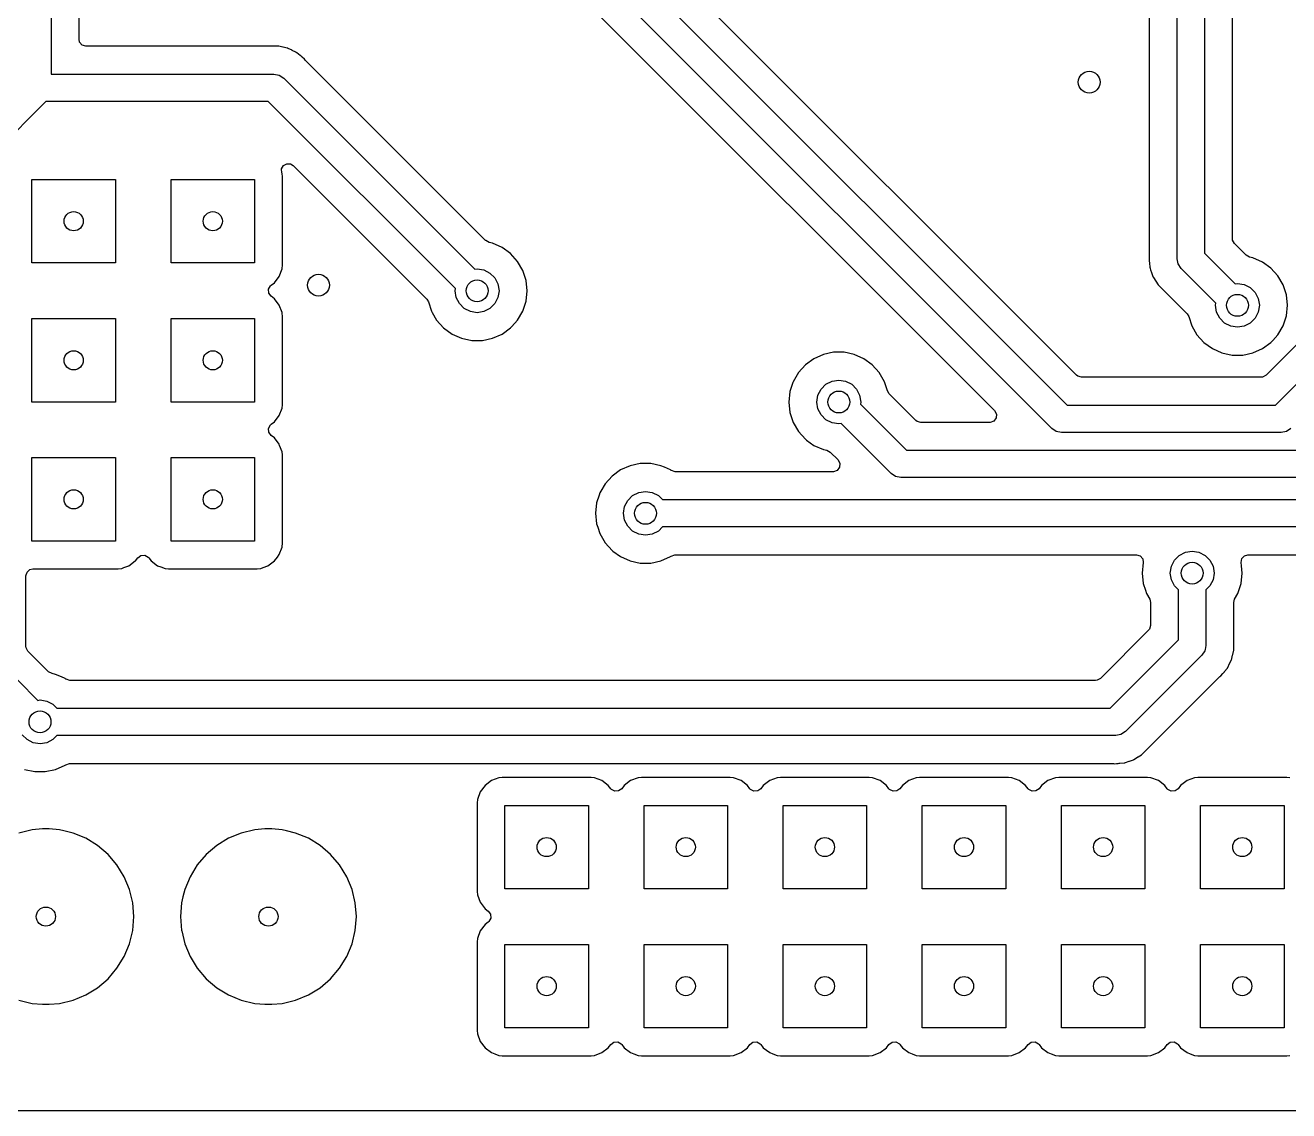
# Model space of a CAD drawing. Extents: x 6.2 to 8.58, y -5.58 to -4.
# Drawn here: x 7.075 to 7.983, y -5.58 to -4.799 of the extents above; entities that cross this region are included whole.
import ezdxf

# ---------------------------------------------------------------- set-up
doc = ezdxf.new("R2010")
doc.units = 0
doc.header["$MEASUREMENT"] = 0
doc.layers.add('BLACK', color=7, linetype='CONTINUOUS')

msp = doc.modelspace()

# ---------------------------------------------------------------- linework, layer by layer
at = {"layer": 'BLACK', "linetype": 'CONTINUOUS'}
for p, q in [((7.90319, -4.96697), (7.90319, -4.5271)), ((7.92287, -4.52303), (7.92287, -4.9629)), ((7.88317, -4.53745), (7.88317, -4.96444)), ((7.2935, -4.54158), (7.82408, -5.07216)), ((7.81304, -5.08896), (7.27958, -4.5555)), ((7.27185, -4.57608), (7.77198, -5.07621)), ((7.94289, -4.95255), (7.94289, -4.61456)), ((7.83092, -5.05068), (7.49542, -4.71519)), ((7.09384, -4.744), (7.09384, -4.83416)), ((7.11386, -4.80918), (7.11386, -4.74654)), ((7.11431, -4.81124), (7.11386, -4.80918)), ((7.11614, -4.81335), (7.11431, -4.81124)), ((7.11882, -4.81414), (7.11614, -4.81335)), ((7.25353, -4.81414), (7.11882, -4.81414)), ((7.2536, -4.81414), (7.25353, -4.81414)), ((7.25662, -4.81405), (7.2536, -4.81414)), ((7.25691, -4.81407), (7.25662, -4.81405)), ((7.2572, -4.8141), (7.25691, -4.81407)), ((7.25691, -4.81407), (7.25691, -4.81407)), ((7.25749, -4.81414), (7.2572, -4.8141)), ((7.2572, -4.8141), (7.2572, -4.8141)), ((7.26043, -4.81483), (7.25749, -4.81414)), ((7.2605, -4.81485), (7.26043, -4.81483)), ((7.26346, -4.81546), (7.2605, -4.81485)), ((7.26373, -4.81555), (7.26346, -4.81546)), ((7.26401, -4.81565), (7.26373, -4.81555)), ((7.26373, -4.81555), (7.26373, -4.81555)), ((7.26428, -4.81575), (7.26401, -4.81565)), ((7.26401, -4.81565), (7.26401, -4.81565)), ((7.26698, -4.8171), (7.26428, -4.81575)), ((7.26428, -4.81575), (7.26428, -4.81575)), ((7.26428, -4.81575), (7.26428, -4.81575)), ((7.26705, -4.81713), (7.26698, -4.8171)), ((7.26978, -4.81841), (7.26705, -4.81713)), ((7.27003, -4.81856), (7.26978, -4.81841)), ((7.27028, -4.81872), (7.27003, -4.81856)), ((7.27003, -4.81856), (7.27003, -4.81856)), ((7.27052, -4.81888), (7.27028, -4.81872)), ((7.27028, -4.81872), (7.27028, -4.81872)), ((7.27283, -4.82082), (7.27052, -4.81888)), ((7.27289, -4.82087), (7.27283, -4.82082)), ((7.27351, -4.82136), (7.27289, -4.82087)), ((7.27389, -4.82165), (7.27351, -4.82136)), ((7.27412, -4.82189), (7.27389, -4.82165)), ((7.27389, -4.82165), (7.27389, -4.82165)), ((7.27428, -4.82203), (7.27412, -4.82189)), ((7.27587, -4.82337), (7.27428, -4.82203)), ((7.27644, -4.82413), (7.27587, -4.82337)), ((7.27587, -4.82337), (7.27587, -4.82337)), ((7.27691, -4.82468), (7.27644, -4.82413)), ((7.40615, -4.95392), (7.27691, -4.82468)), ((7.09384, -4.83416), (7.254, -4.83416)), ((7.254, -4.83416), (7.25777, -4.83491)), ((7.25777, -4.83491), (7.26096, -4.83704)), ((7.26096, -4.83704), (7.39842, -4.9745)), ((7.09008, -4.85384), (7.04696, -4.89696)), ((7.24992, -4.85384), (7.09008, -4.85384)), ((7.3845, -4.98842), (7.24992, -4.85384)), ((7.25938, -4.90242), (7.26072, -4.89997)), ((7.25958, -4.90521), (7.25938, -4.90242)), ((7.26072, -4.89997), (7.26317, -4.89863)), ((7.26317, -4.89863), (7.26596, -4.89883)), ((7.26596, -4.89883), (7.26774, -4.89997)), ((7.26774, -4.89997), (7.36377, -4.99601)), ((7.08, -4.97), (7.08, -4.91)), ((7.08, -4.91), (7.14, -4.91)), ((7.14, -4.91), (7.14, -4.97)), ((7.18, -4.97), (7.18, -4.91)), ((7.18, -4.91), (7.24, -4.91)), ((7.24, -4.91), (7.24, -4.97)), ((7.25976, -4.9057), (7.25958, -4.90521)), ((7.26002, -4.90808), (7.25976, -4.9057)), ((7.25976, -4.9057), (7.25976, -4.9057)), ((7.25976, -4.9057), (7.25976, -4.9057)), ((7.26002, -4.90809), (7.26002, -4.90808)), ((7.26002, -4.97191), (7.26002, -4.90809)), ((7.40617, -4.95394), (7.40615, -4.95392)), ((7.40863, -4.95527), (7.40617, -4.95394)), ((7.41111, -4.9558), (7.40863, -4.95527)), ((7.41798, -4.95885), (7.41111, -4.9558)), ((7.943, -4.9536), (7.94289, -4.95255)), ((7.94434, -4.95606), (7.943, -4.9536)), ((7.95268, -4.9644), (7.94434, -4.95606)), ((7.42407, -4.96327), (7.41798, -4.95885)), ((7.4291, -4.96886), (7.42407, -4.96327)), ((7.88311, -4.96515), (7.88297, -4.9661)), ((7.88297, -4.9661), (7.88297, -4.9661)), ((7.88297, -4.9661), (7.88316, -4.96817)), ((7.88317, -4.96444), (7.88311, -4.96515)), ((7.90393, -4.97074), (7.90319, -4.96697)), ((7.90319, -4.96697), (7.90319, -4.96697)), ((7.92287, -4.9629), (7.94495, -4.98497)), ((7.9527, -4.96441), (7.95268, -4.9644)), ((7.95516, -4.96574), (7.9527, -4.96441)), ((7.95764, -4.96627), (7.95516, -4.96574)), ((7.96451, -4.96933), (7.95764, -4.96627)), ((8.05377, -4.96399), (7.96708, -5.05068)), ((7.14, -4.97), (7.08, -4.97)), ((7.24, -4.97), (7.18, -4.97)), ((7.25775, -4.97969), (7.25976, -4.9743)), ((7.25976, -4.9743), (7.25982, -4.97375)), ((7.25982, -4.97375), (7.26002, -4.97192)), ((7.26002, -4.97192), (7.26002, -4.97191)), ((7.39842, -4.9745), (7.4, -4.97425)), ((7.4, -4.97425), (7.40487, -4.97502)), ((7.40487, -4.97502), (7.40926, -4.97726)), ((7.43286, -4.97537), (7.4291, -4.96886)), ((7.4291, -4.96886), (7.4291, -4.96886)), ((7.4291, -4.96886), (7.4291, -4.96886)), ((7.43518, -4.98252), (7.43286, -4.97537)), ((7.88316, -4.96817), (7.88317, -4.96838)), ((7.88317, -4.96838), (7.88317, -4.96871)), ((7.88317, -4.96871), (7.88331, -4.96997)), ((7.88331, -4.96997), (7.88332, -4.97004)), ((7.88332, -4.97004), (7.88358, -4.97305)), ((7.88358, -4.97305), (7.88364, -4.97333)), ((7.88364, -4.97333), (7.88364, -4.97334)), ((7.88364, -4.97334), (7.8837, -4.97363)), ((7.8837, -4.97363), (7.88371, -4.97363)), ((7.88371, -4.97363), (7.88377, -4.97391)), ((7.88377, -4.97391), (7.88415, -4.97494)), ((7.88415, -4.97494), (7.88481, -4.97675)), ((7.88481, -4.97675), (7.88483, -4.97681)), ((7.88483, -4.97681), (7.88578, -4.97968)), ((7.90607, -4.97393), (7.90393, -4.97074)), ((7.93103, -4.99889), (7.90607, -4.97393)), ((7.97059, -4.97375), (7.96451, -4.96933)), ((7.97562, -4.97933), (7.97059, -4.97375)), ((7.97392, -5.07216), (8.0745, -4.97158)), ((7.25199, -4.98603), (7.2543, -4.9843)), ((7.2543, -4.9843), (7.25775, -4.97969)), ((7.25775, -4.97969), (7.25775, -4.97969)), ((7.25775, -4.97969), (7.25775, -4.97969)), ((7.40926, -4.97726), (7.41274, -4.98074)), ((7.41274, -4.98074), (7.41498, -4.98513)), ((7.41498, -4.98513), (7.41575, -4.99)), ((7.43596, -4.99), (7.43518, -4.98252)), ((7.88578, -4.97968), (7.8859, -4.97994)), ((7.8859, -4.97994), (7.8859, -4.97994)), ((7.8859, -4.97994), (7.88603, -4.98021)), ((7.88603, -4.98021), (7.88603, -4.98021)), ((7.88603, -4.98021), (7.88616, -4.98047)), ((7.88616, -4.98047), (7.88782, -4.98299)), ((7.88782, -4.98299), (7.88786, -4.98305)), ((7.88786, -4.98305), (7.88944, -4.98562)), ((7.88944, -4.98562), (7.88944, -4.98562)), ((7.88944, -4.98562), (7.88944, -4.98562)), ((7.88944, -4.98562), (7.88962, -4.98585)), ((7.88962, -4.98585), (7.88962, -4.98585)), ((7.88962, -4.98585), (7.88981, -4.98608)), ((7.94495, -4.98497), (7.94653, -4.98472)), ((7.94653, -4.98472), (7.95139, -4.9855)), ((7.95139, -4.9855), (7.95578, -4.98773)), ((7.97938, -4.98584), (7.97562, -4.97933)), ((7.97562, -4.97933), (7.97562, -4.97933)), ((7.97562, -4.97933), (7.97562, -4.97933)), ((7.98171, -4.99299), (7.97938, -4.98584)), ((7.25012, -4.98895), (7.25146, -4.98649)), ((7.25032, -4.99173), (7.25012, -4.98895)), ((7.25199, -4.99397), (7.25032, -4.99173)), ((7.25146, -4.98649), (7.25199, -4.98603)), ((7.2543, -4.9957), (7.25199, -4.99397)), ((7.38425, -4.99), (7.3845, -4.98842)), ((7.38502, -4.99487), (7.38425, -4.99)), ((7.38726, -4.99926), (7.38502, -4.99487)), ((7.41498, -4.99487), (7.41274, -4.99926)), ((7.41575, -4.99), (7.41498, -4.99487)), ((7.43518, -4.99748), (7.43596, -4.99)), ((7.88981, -4.98608), (7.88981, -4.98608)), ((7.88981, -4.98608), (7.89, -4.9863)), ((7.89, -4.9863), (7.89, -4.9863)), ((7.89, -4.9863), (7.89, -4.9863)), ((7.89, -4.9863), (7.8902, -4.98649)), ((7.8902, -4.98649), (7.89219, -4.98837)), ((7.89219, -4.98837), (7.89225, -4.98842)), ((7.89225, -4.98842), (7.9103, -5.00648)), ((7.95578, -4.98773), (7.95927, -4.99122)), ((7.95927, -4.99122), (7.9615, -4.99561)), ((7.98249, -5.00047), (7.98171, -4.99299)), ((7.25775, -5.00031), (7.2543, -4.9957)), ((7.25976, -5.0057), (7.25775, -5.00031)), ((7.25775, -5.00031), (7.25775, -5.00031)), ((7.36377, -4.99601), (7.36498, -4.99798)), ((7.36498, -4.99798), (7.36714, -5.00463)), ((7.39074, -5.00274), (7.38726, -4.99926)), ((7.39513, -5.00498), (7.39074, -5.00274)), ((7.40926, -5.00274), (7.40487, -5.00498)), ((7.41274, -4.99926), (7.40926, -5.00274)), ((7.43286, -5.00463), (7.43518, -4.99748)), ((7.93078, -5.00047), (7.93103, -4.99889)), ((7.93155, -5.00534), (7.93078, -5.00047)), ((7.9615, -4.99561), (7.96228, -5.00047)), ((7.96228, -5.00047), (7.9615, -5.00534)), ((7.98171, -5.00795), (7.98249, -5.00047)), ((7.08, -5.07), (7.08, -5.01)), ((7.08, -5.01), (7.14, -5.01)), ((7.14, -5.01), (7.14, -5.07)), ((7.18, -5.07), (7.18, -5.01)), ((7.18, -5.01), (7.24, -5.01)), ((7.24, -5.01), (7.24, -5.07)), ((7.25985, -5.00648), (7.25976, -5.0057)), ((7.25976, -5.0057), (7.25976, -5.0057)), ((7.26002, -5.00809), (7.25985, -5.00648)), ((7.26002, -5.07191), (7.26002, -5.00809)), ((7.36714, -5.00463), (7.36776, -5.0057)), ((7.36776, -5.0057), (7.3709, -5.01114)), ((7.3709, -5.01114), (7.3709, -5.01114)), ((7.3709, -5.01114), (7.37593, -5.01673)), ((7.4, -5.00575), (7.39513, -5.00498)), ((7.40487, -5.00498), (7.4, -5.00575)), ((7.42499, -5.0157), (7.4291, -5.01114)), ((7.4291, -5.01114), (7.43286, -5.00463)), ((7.4291, -5.01114), (7.4291, -5.01114)), ((7.4291, -5.01114), (7.4291, -5.01114)), ((7.9103, -5.00648), (7.91151, -5.00845)), ((7.91151, -5.00845), (7.91367, -5.0151)), ((7.93379, -5.00973), (7.93155, -5.00534)), ((7.93727, -5.01321), (7.93379, -5.00973)), ((7.95927, -5.00973), (7.95578, -5.01321)), ((7.9615, -5.00534), (7.95927, -5.00973)), ((7.97938, -5.0151), (7.98171, -5.00795)), ((7.37593, -5.01673), (7.37593, -5.01673)), ((7.37593, -5.01673), (7.38202, -5.02115)), ((7.38202, -5.02115), (7.38889, -5.0242)), ((7.41111, -5.0242), (7.41798, -5.02115)), ((7.41798, -5.02115), (7.42407, -5.01673)), ((7.42407, -5.01673), (7.42499, -5.0157)), ((7.91367, -5.0151), (7.91367, -5.0151)), ((7.91367, -5.0151), (7.91743, -5.02161)), ((7.91743, -5.02161), (7.91743, -5.02161)), ((7.91743, -5.02161), (7.92246, -5.0272)), ((7.94166, -5.01545), (7.93727, -5.01321)), ((7.94653, -5.01622), (7.94166, -5.01545)), ((7.95139, -5.01545), (7.94653, -5.01622)), ((7.95578, -5.01321), (7.95139, -5.01545)), ((7.97188, -5.02577), (7.97562, -5.02161)), ((7.97562, -5.02161), (7.97938, -5.0151)), ((7.97562, -5.02161), (7.97562, -5.02161)), ((7.97562, -5.02161), (7.97562, -5.02161)), ((7.38889, -5.0242), (7.39624, -5.02577)), ((7.39624, -5.02577), (7.40376, -5.02577)), ((7.40376, -5.02577), (7.41111, -5.0242)), ((7.92246, -5.0272), (7.92246, -5.0272)), ((7.92246, -5.0272), (7.92855, -5.03162)), ((7.96451, -5.03162), (7.97059, -5.0272)), ((7.97059, -5.0272), (7.97188, -5.02577)), ((7.64202, -5.03885), (7.63593, -5.04327)), ((7.64889, -5.0358), (7.64202, -5.03885)), ((7.65624, -5.03423), (7.64889, -5.0358)), ((7.66376, -5.03423), (7.65624, -5.03423)), ((7.67111, -5.0358), (7.66376, -5.03423)), ((7.67798, -5.03885), (7.67111, -5.0358)), ((7.68407, -5.04327), (7.67798, -5.03885)), ((7.92855, -5.03162), (7.93541, -5.03468)), ((7.93541, -5.03468), (7.94277, -5.03624)), ((7.94277, -5.03624), (7.95029, -5.03624)), ((7.95029, -5.03624), (7.95764, -5.03468)), ((7.95764, -5.03468), (7.96451, -5.03162)), ((7.6309, -5.04886), (7.62714, -5.05537)), ((7.63593, -5.04327), (7.6309, -5.04886)), ((7.6309, -5.04886), (7.6309, -5.04886)), ((7.6891, -5.04886), (7.68407, -5.04327)), ((7.69286, -5.05537), (7.6891, -5.04886)), ((7.6891, -5.04886), (7.6891, -5.04886)), ((7.6891, -5.04886), (7.6891, -5.04886)), ((7.62698, -5.05587), (7.62482, -5.06252)), ((7.62714, -5.05537), (7.62698, -5.05587)), ((7.62714, -5.05537), (7.62714, -5.05537)), ((7.64726, -5.06074), (7.65074, -5.05726)), ((7.65074, -5.05726), (7.65513, -5.05502)), ((7.65513, -5.05502), (7.66, -5.05425)), ((7.66, -5.05425), (7.66487, -5.05502)), ((7.66487, -5.05502), (7.66926, -5.05726)), ((7.66926, -5.05726), (7.67274, -5.06074)), ((7.69502, -5.06202), (7.69286, -5.05537)), ((7.69286, -5.05537), (7.69286, -5.05537)), ((7.69286, -5.05537), (7.69286, -5.05537)), ((7.83174, -5.05135), (7.83092, -5.05068)), ((7.83442, -5.05214), (7.83174, -5.05135)), ((7.96358, -5.05214), (7.83442, -5.05214)), ((7.96463, -5.05202), (7.96358, -5.05214)), ((7.96708, -5.05068), (7.96463, -5.05202)), ((7.62482, -5.06252), (7.62404, -5.07)), ((7.64425, -5.07), (7.64502, -5.06513)), ((7.64502, -5.06513), (7.64726, -5.06074)), ((7.67274, -5.06074), (7.67498, -5.06513)), ((7.67498, -5.06513), (7.67575, -5.07)), ((7.69623, -5.06399), (7.69502, -5.06202)), ((7.71546, -5.08322), (7.69623, -5.06399)), ((7.14, -5.07), (7.08, -5.07)), ((7.24, -5.07), (7.18, -5.07)), ((7.25775, -5.07969), (7.25976, -5.0743)), ((7.25976, -5.0743), (7.26002, -5.07191)), ((7.62404, -5.07), (7.62482, -5.07748)), ((7.64502, -5.07487), (7.64425, -5.07)), ((7.64726, -5.07926), (7.64502, -5.07487)), ((7.67575, -5.07), (7.6755, -5.07158)), ((7.6755, -5.07158), (7.70862, -5.1047)), ((7.77198, -5.07621), (7.77332, -5.07866)), ((7.82408, -5.07216), (7.97392, -5.07216)), ((7.25199, -5.08603), (7.2543, -5.0843)), ((7.2543, -5.0843), (7.25775, -5.07969)), ((7.25775, -5.07969), (7.25775, -5.07969)), ((7.25775, -5.07969), (7.25775, -5.07969)), ((7.62482, -5.07748), (7.626, -5.08112)), ((7.626, -5.08112), (7.62714, -5.08463)), ((7.62714, -5.08463), (7.62717, -5.08468)), ((7.62717, -5.08468), (7.6309, -5.09114)), ((7.65074, -5.08274), (7.64726, -5.07926)), ((7.65513, -5.08498), (7.65074, -5.08274)), ((7.66, -5.08575), (7.65513, -5.08498)), ((7.66158, -5.0855), (7.66, -5.08575)), ((7.69758, -5.1215), (7.66158, -5.0855)), ((7.71628, -5.08389), (7.71546, -5.08322)), ((7.71896, -5.08468), (7.71628, -5.08389)), ((7.76847, -5.08468), (7.71896, -5.08468)), ((7.76882, -5.08466), (7.76847, -5.08468)), ((7.77144, -5.08369), (7.76882, -5.08466)), ((7.77312, -5.08145), (7.77144, -5.08369)), ((7.77332, -5.07866), (7.77312, -5.08145)), ((7.25012, -5.08895), (7.25146, -5.08649)), ((7.25032, -5.09173), (7.25012, -5.08895)), ((7.25199, -5.09397), (7.25032, -5.09173)), ((7.25146, -5.08649), (7.25199, -5.08603)), ((7.2543, -5.0957), (7.25199, -5.09397)), ((7.6309, -5.09114), (7.6309, -5.09114)), ((7.6309, -5.09114), (7.63593, -5.09673)), ((7.81623, -5.09109), (7.81304, -5.08896)), ((7.82, -5.09184), (7.81623, -5.09109)), ((7.978, -5.09184), (7.82, -5.09184)), ((7.98177, -5.09109), (7.978, -5.09184)), ((7.98496, -5.08896), (7.98177, -5.09109)), ((7.25775, -5.10031), (7.2543, -5.0957)), ((7.25806, -5.10115), (7.25775, -5.10031)), ((7.25775, -5.10031), (7.25775, -5.10031)), ((7.25775, -5.10031), (7.25775, -5.10031)), ((7.25976, -5.1057), (7.25806, -5.10115)), ((7.63593, -5.09673), (7.6368, -5.09735)), ((7.6368, -5.09735), (7.64202, -5.10115)), ((7.64202, -5.10115), (7.64889, -5.1042)), ((7.08, -5.17), (7.08, -5.11)), ((7.08, -5.11), (7.14, -5.11)), ((7.14, -5.11), (7.14, -5.17)), ((7.18, -5.17), (7.18, -5.11)), ((7.18, -5.11), (7.24, -5.11)), ((7.24, -5.11), (7.24, -5.17)), ((7.26002, -5.10808), (7.25976, -5.1057)), ((7.25976, -5.1057), (7.25976, -5.1057)), ((7.26002, -5.10809), (7.26002, -5.10808)), ((7.26002, -5.17191), (7.26002, -5.10809)), ((7.64889, -5.1042), (7.65137, -5.10473)), ((7.65137, -5.10473), (7.65383, -5.10606)), ((7.65383, -5.10606), (7.65385, -5.10608)), ((7.65385, -5.10608), (7.65944, -5.11167)), ((7.65944, -5.11167), (7.66078, -5.11412)), ((7.70862, -5.1047), (8.00038, -5.1047)), ((7.50304, -5.11885), (7.49696, -5.12327)), ((7.50991, -5.1158), (7.50304, -5.11885)), ((7.51727, -5.11423), (7.50991, -5.1158)), ((7.52478, -5.11423), (7.51727, -5.11423)), ((7.53214, -5.1158), (7.52478, -5.11423)), ((7.53464, -5.11691), (7.53214, -5.1158)), ((7.53901, -5.11885), (7.53464, -5.11691)), ((7.53947, -5.11919), (7.53901, -5.11885)), ((7.5397, -5.11935), (7.53947, -5.11919)), ((7.54239, -5.12014), (7.5397, -5.11935)), ((7.65593, -5.12014), (7.54239, -5.12014)), ((7.65628, -5.12013), (7.65593, -5.12014)), ((7.6589, -5.11915), (7.65628, -5.12013)), ((7.66058, -5.11691), (7.6589, -5.11915)), ((7.66078, -5.11412), (7.66058, -5.11691)), ((7.70077, -5.12363), (7.69758, -5.1215)), ((7.69758, -5.1215), (7.69758, -5.1215)), ((7.49193, -5.12886), (7.48893, -5.13405)), ((7.49696, -5.12327), (7.49193, -5.12886)), ((7.49193, -5.12886), (7.49193, -5.12886)), ((7.70454, -5.12438), (7.70077, -5.12363)), ((8.00446, -5.12438), (7.70454, -5.12438)), ((7.48763, -5.13703), (7.48585, -5.14252)), ((7.48817, -5.13537), (7.48763, -5.13703)), ((7.48893, -5.13405), (7.48817, -5.13537)), ((7.50828, -5.14074), (7.51177, -5.13726)), ((7.51177, -5.13726), (7.51616, -5.13502)), ((7.51616, -5.13502), (7.52103, -5.13425)), ((7.52103, -5.13425), (7.52589, -5.13502)), ((7.52589, -5.13502), (7.53028, -5.13726)), ((7.53028, -5.13726), (7.53318, -5.14016)), ((7.53318, -5.14016), (8.02292, -5.14016)), ((7.48585, -5.14252), (7.48506, -5.15)), ((7.50528, -5.15), (7.50605, -5.14513)), ((7.50605, -5.14513), (7.50828, -5.14074)), ((7.48506, -5.15), (7.48585, -5.15748)), ((7.48585, -5.15748), (7.48667, -5.16)), ((7.50605, -5.15487), (7.50528, -5.15)), ((7.50828, -5.15926), (7.50605, -5.15487)), ((7.48667, -5.16), (7.48817, -5.16463)), ((7.48817, -5.16463), (7.48817, -5.16463)), ((7.48817, -5.16463), (7.49193, -5.17114)), ((7.51177, -5.16274), (7.50828, -5.15926)), ((7.51616, -5.16498), (7.51177, -5.16274)), ((7.52103, -5.16575), (7.51616, -5.16498)), ((7.52589, -5.16498), (7.52103, -5.16575)), ((7.53028, -5.16274), (7.52589, -5.16498)), ((7.53318, -5.15984), (7.53028, -5.16274)), ((8.027, -5.15984), (7.53318, -5.15984)), ((7.14, -5.17), (7.08, -5.17)), ((7.24, -5.17), (7.18, -5.17)), ((7.25775, -5.17969), (7.25976, -5.1743)), ((7.25976, -5.1743), (7.25984, -5.17358)), ((7.25984, -5.17358), (7.26002, -5.17192)), ((7.26002, -5.17192), (7.26002, -5.17191)), ((7.49193, -5.17114), (7.49193, -5.17114)), ((7.49193, -5.17114), (7.49696, -5.17673)), ((7.14969, -5.18775), (7.1543, -5.1843)), ((7.1543, -5.1843), (7.15437, -5.1842)), ((7.15437, -5.1842), (7.15603, -5.18199)), ((7.15603, -5.18199), (7.15827, -5.18032)), ((7.15827, -5.18032), (7.16105, -5.18012)), ((7.16105, -5.18012), (7.16351, -5.18146)), ((7.16351, -5.18146), (7.16397, -5.18199)), ((7.16397, -5.18199), (7.1657, -5.1843)), ((7.1657, -5.1843), (7.17031, -5.18775)), ((7.24969, -5.18775), (7.2543, -5.1843)), ((7.2543, -5.1843), (7.25643, -5.18146)), ((7.25643, -5.18146), (7.25775, -5.17969)), ((7.25775, -5.17969), (7.25775, -5.17969)), ((7.25775, -5.17969), (7.25775, -5.17969)), ((7.49696, -5.17673), (7.49751, -5.17713)), ((7.49751, -5.17713), (7.50304, -5.18115)), ((7.50304, -5.18115), (7.50991, -5.1842)), ((7.50991, -5.1842), (7.51727, -5.18577)), ((7.52478, -5.18577), (7.53214, -5.1842)), ((7.53214, -5.1842), (7.53901, -5.18115)), ((7.53901, -5.18115), (7.53947, -5.18081)), ((7.53947, -5.18081), (7.5421, -5.17987)), ((7.5421, -5.17987), (7.54239, -5.17986)), ((7.54239, -5.17986), (7.87391, -5.17986)), ((7.87391, -5.17986), (7.87659, -5.18065)), ((7.87659, -5.18065), (7.87842, -5.18276)), ((7.87884, -5.18534), (7.87804, -5.193)), ((7.87842, -5.18276), (7.87884, -5.18534)), ((7.89902, -5.18813), (7.90126, -5.18374)), ((7.90126, -5.18374), (7.90474, -5.18026)), ((7.90474, -5.18026), (7.90913, -5.17802)), ((7.90913, -5.17802), (7.914, -5.17725)), ((7.914, -5.17725), (7.91887, -5.17802)), ((7.91887, -5.17802), (7.92326, -5.18026)), ((7.92326, -5.18026), (7.92674, -5.18374)), ((7.92674, -5.18374), (7.92898, -5.18813)), ((7.94916, -5.18534), (7.94966, -5.18259)), ((7.94941, -5.18775), (7.94916, -5.18534)), ((7.94966, -5.18259), (7.95157, -5.18055)), ((7.95157, -5.18055), (7.95409, -5.17986)), ((7.95409, -5.17986), (8.02446, -5.17986)), ((7.0757, -5.19498), (7.07649, -5.1923)), ((7.07649, -5.1923), (7.0786, -5.19047)), ((7.0786, -5.19047), (7.08066, -5.19002)), ((7.08066, -5.19002), (7.14191, -5.19002)), ((7.14191, -5.19002), (7.14191, -5.19002)), ((7.14191, -5.19002), (7.14192, -5.19002)), ((7.14192, -5.19002), (7.1443, -5.18976)), ((7.14192, -5.19002), (7.14192, -5.19002)), ((7.1443, -5.18976), (7.14451, -5.18968)), ((7.1443, -5.18976), (7.1443, -5.18976)), ((7.1443, -5.18976), (7.1443, -5.18976)), ((7.14451, -5.18968), (7.14612, -5.18908)), ((7.14612, -5.18908), (7.14969, -5.18775)), ((7.17031, -5.18775), (7.17031, -5.18775)), ((7.17031, -5.18775), (7.17031, -5.18775)), ((7.17031, -5.18775), (7.17263, -5.18862)), ((7.17263, -5.18862), (7.1757, -5.18976)), ((7.1757, -5.18976), (7.1757, -5.18976)), ((7.1757, -5.18976), (7.17808, -5.19002)), ((7.17808, -5.19002), (7.17808, -5.19002)), ((7.17808, -5.19002), (7.17809, -5.19002)), ((7.17809, -5.19002), (7.17809, -5.19002)), ((7.17809, -5.19002), (7.24191, -5.19002)), ((7.24191, -5.19002), (7.24191, -5.19002)), ((7.24191, -5.19002), (7.24192, -5.19002)), ((7.24192, -5.19002), (7.2443, -5.18976)), ((7.24192, -5.19002), (7.24192, -5.19002)), ((7.2443, -5.18976), (7.24451, -5.18968)), ((7.2443, -5.18976), (7.2443, -5.18976)), ((7.2443, -5.18976), (7.2443, -5.18976)), ((7.24451, -5.18968), (7.24612, -5.18908)), ((7.24612, -5.18908), (7.24969, -5.18775)), ((7.51727, -5.18577), (7.52478, -5.18577)), ((7.87804, -5.193), (7.87882, -5.20048)), ((7.89825, -5.193), (7.89902, -5.18813)), ((7.89902, -5.19787), (7.89825, -5.193)), ((7.92898, -5.18813), (7.92975, -5.193)), ((7.92975, -5.193), (7.92898, -5.19787)), ((7.94918, -5.20048), (7.94996, -5.193)), ((7.94996, -5.193), (7.94941, -5.18775)), ((7.0757, -5.24558), (7.0757, -5.19498)), ((7.87882, -5.20048), (7.88035, -5.20519)), ((7.90126, -5.20226), (7.89902, -5.19787)), ((7.90416, -5.20515), (7.90126, -5.20226)), ((7.92674, -5.20226), (7.92384, -5.20515)), ((7.92898, -5.19787), (7.92674, -5.20226)), ((7.94686, -5.20763), (7.94918, -5.20048)), ((7.88035, -5.20519), (7.88114, -5.20763)), ((7.88114, -5.20763), (7.88347, -5.21166)), ((7.88347, -5.21166), (7.88414, -5.21414)), ((7.90416, -5.24095), (7.90416, -5.20515)), ((7.92384, -5.20515), (7.92384, -5.24502)), ((7.94386, -5.21414), (7.94453, -5.21166)), ((7.94453, -5.21166), (7.94686, -5.20763)), ((7.88414, -5.21414), (7.88414, -5.2306)), ((7.94386, -5.24455), (7.94386, -5.21414)), ((7.88414, -5.2306), (7.88335, -5.23328)), ((7.88268, -5.23411), (7.84811, -5.26868)), ((7.88335, -5.23328), (7.88268, -5.23411)), ((7.07582, -5.24663), (7.0757, -5.24558)), ((7.07716, -5.24908), (7.07582, -5.24663)), ((7.092, -5.26392), (7.07716, -5.24908)), ((7.85495, -5.29016), (7.90416, -5.24095)), ((7.92309, -5.24879), (7.92096, -5.25198)), ((7.92326, -5.24793), (7.92309, -5.24879)), ((7.92384, -5.24502), (7.92326, -5.24793)), ((7.92384, -5.24502), (7.92384, -5.24502)), ((7.94317, -5.25145), (7.94386, -5.24851)), ((7.94386, -5.24462), (7.94386, -5.24455)), ((7.94389, -5.24558), (7.94386, -5.24462)), ((7.94386, -5.24851), (7.9439, -5.24823)), ((7.94386, -5.24851), (7.94386, -5.24851)), ((7.94395, -5.24764), (7.94389, -5.24558)), ((7.9439, -5.24823), (7.94393, -5.24793)), ((7.9439, -5.24823), (7.9439, -5.24823)), ((7.94393, -5.24793), (7.94395, -5.24764)), ((7.94393, -5.24793), (7.94393, -5.24793)), ((7.94395, -5.24764), (7.94395, -5.24764)), ((7.05568, -5.25592), (7.08426, -5.2845)), ((7.92096, -5.25198), (7.86598, -5.30696)), ((7.92096, -5.25198), (7.92096, -5.25198)), ((7.93959, -5.26081), (7.94087, -5.25807)), ((7.94087, -5.25807), (7.9409, -5.25801)), ((7.9409, -5.25801), (7.94225, -5.25531)), ((7.94225, -5.25531), (7.94235, -5.25504)), ((7.94225, -5.25531), (7.94225, -5.25531)), ((7.94235, -5.25504), (7.94245, -5.25476)), ((7.94235, -5.25504), (7.94235, -5.25504)), ((7.94245, -5.25476), (7.94254, -5.25448)), ((7.94245, -5.25476), (7.94245, -5.25476)), ((7.94254, -5.25448), (7.94305, -5.25202)), ((7.94305, -5.25202), (7.94315, -5.25152)), ((7.94315, -5.25152), (7.94317, -5.25145)), ((7.09201, -5.26394), (7.092, -5.26392)), ((7.09447, -5.26527), (7.09201, -5.26394)), ((7.09695, -5.2658), (7.09447, -5.26527)), ((7.10118, -5.26768), (7.09695, -5.2658)), ((7.09695, -5.2658), (7.09695, -5.2658)), ((7.93387, -5.26746), (7.93463, -5.26689)), ((7.93463, -5.26689), (7.93597, -5.2653)), ((7.93597, -5.2653), (7.93611, -5.26514)), ((7.93611, -5.26514), (7.93635, -5.26491)), ((7.93635, -5.26491), (7.93713, -5.26391)), ((7.93713, -5.26391), (7.93718, -5.26386)), ((7.93718, -5.26386), (7.93912, -5.26155)), ((7.93912, -5.26155), (7.93928, -5.2613)), ((7.93912, -5.26155), (7.93912, -5.26155)), ((7.93912, -5.26155), (7.93912, -5.26155)), ((7.93928, -5.26131), (7.93944, -5.26106)), ((7.93928, -5.2613), (7.93928, -5.26131)), ((7.93944, -5.26105), (7.93959, -5.26081)), ((7.93944, -5.26106), (7.93944, -5.26105)), ((7.93959, -5.26081), (7.93959, -5.26081)), ((7.10382, -5.26885), (7.10118, -5.26768)), ((7.10429, -5.26919), (7.10382, -5.26885)), ((7.10452, -5.26935), (7.10429, -5.26919)), ((7.1072, -5.27014), (7.10452, -5.26935)), ((7.8446, -5.27014), (7.1072, -5.27014)), ((7.84565, -5.27002), (7.8446, -5.27014)), ((7.84811, -5.26868), (7.84565, -5.27002)), ((7.88047, -5.32078), (7.93332, -5.26793)), ((7.93332, -5.26793), (7.93387, -5.26746)), ((7.08426, -5.2845), (7.08584, -5.28425)), ((7.08584, -5.28425), (7.09071, -5.28502)), ((7.09071, -5.28502), (7.0951, -5.28726)), ((7.0951, -5.28726), (7.098, -5.29016)), ((7.098, -5.29016), (7.85495, -5.29016)), ((7.07658, -5.31274), (7.0731, -5.30926)), ((7.08097, -5.31498), (7.07658, -5.31274)), ((7.0951, -5.31274), (7.09071, -5.31498)), ((7.098, -5.30984), (7.0951, -5.31274)), ((7.85902, -5.30984), (7.098, -5.30984)), ((7.86279, -5.30909), (7.85902, -5.30984)), ((7.86598, -5.30696), (7.86279, -5.30909)), ((7.08584, -5.31575), (7.08097, -5.31498)), ((7.09071, -5.31498), (7.08584, -5.31575)), ((7.87835, -5.32303), (7.88042, -5.32083)), ((7.88042, -5.32083), (7.88047, -5.32078)), ((7.10382, -5.33115), (7.10429, -5.33081)), ((7.10429, -5.33081), (7.10692, -5.32987)), ((7.10692, -5.32987), (7.1072, -5.32986)), ((7.1072, -5.32986), (7.85649, -5.32986)), ((7.85649, -5.32986), (7.85721, -5.32991)), ((7.85721, -5.32991), (7.85743, -5.32995)), ((7.85743, -5.32995), (7.85815, -5.33005)), ((7.85815, -5.33005), (7.8595, -5.32993)), ((7.8595, -5.32993), (7.86022, -5.32987)), ((7.86022, -5.32987), (7.86044, -5.32986)), ((7.86044, -5.32986), (7.86076, -5.32986)), ((7.86076, -5.32986), (7.86163, -5.32976)), ((7.86076, -5.32986), (7.86076, -5.32986)), ((7.86163, -5.32976), (7.86202, -5.32971)), ((7.86202, -5.32971), (7.86209, -5.32971)), ((7.86209, -5.32971), (7.8651, -5.32944)), ((7.8651, -5.32944), (7.86539, -5.32939)), ((7.8651, -5.32944), (7.8651, -5.32944)), ((7.86539, -5.32939), (7.86568, -5.32932)), ((7.86539, -5.32939), (7.86539, -5.32939)), ((7.86568, -5.32932), (7.86596, -5.32926)), ((7.86568, -5.32932), (7.86568, -5.32932)), ((7.86596, -5.32926), (7.8688, -5.32822)), ((7.86596, -5.32926), (7.86596, -5.32926)), ((7.8688, -5.32822), (7.86886, -5.3282)), ((7.86886, -5.3282), (7.87173, -5.32725)), ((7.87173, -5.32725), (7.87199, -5.32713)), ((7.87173, -5.32725), (7.87173, -5.32725)), ((7.87199, -5.32713), (7.87226, -5.327)), ((7.87199, -5.32713), (7.87199, -5.32713)), ((7.87226, -5.327), (7.87252, -5.32687)), ((7.87226, -5.327), (7.87226, -5.327)), ((7.87252, -5.32687), (7.87504, -5.32521)), ((7.87252, -5.32687), (7.87252, -5.32687)), ((7.87504, -5.32521), (7.8751, -5.32517)), ((7.8751, -5.32517), (7.87767, -5.32358)), ((7.87767, -5.32358), (7.8779, -5.3234)), ((7.87767, -5.32358), (7.87767, -5.32358)), ((7.8779, -5.32341), (7.87813, -5.32322)), ((7.8779, -5.3234), (7.8779, -5.32341)), ((7.87813, -5.32322), (7.87835, -5.32303)), ((7.87813, -5.32322), (7.87813, -5.32322)), ((7.87835, -5.32303), (7.87835, -5.32303)), ((7.07473, -5.3342), (7.08208, -5.33577)), ((7.08208, -5.33577), (7.0896, -5.33577)), ((7.0896, -5.33577), (7.09695, -5.3342)), ((7.09695, -5.3342), (7.10382, -5.33115)), ((7.41808, -5.33998), (7.4157, -5.34024)), ((7.41809, -5.33998), (7.41808, -5.33998)), ((7.48191, -5.33998), (7.41809, -5.33998)), ((7.48192, -5.33998), (7.48191, -5.33998)), ((7.4843, -5.34024), (7.48192, -5.33998)), ((7.51808, -5.33998), (7.5157, -5.34024)), ((7.51809, -5.33998), (7.51808, -5.33998)), ((7.58191, -5.33998), (7.51809, -5.33998)), ((7.58192, -5.33998), (7.58191, -5.33998)), ((7.5843, -5.34024), (7.58192, -5.33998)), ((7.61808, -5.33998), (7.6157, -5.34024)), ((7.61809, -5.33998), (7.61808, -5.33998)), ((7.68191, -5.33998), (7.61809, -5.33998)), ((7.68192, -5.33998), (7.68191, -5.33998)), ((7.6843, -5.34024), (7.68192, -5.33998)), ((7.71808, -5.33998), (7.7157, -5.34024)), ((7.71809, -5.33998), (7.71808, -5.33998)), ((7.78191, -5.33998), (7.71809, -5.33998)), ((7.78192, -5.33998), (7.78191, -5.33998)), ((7.7843, -5.34024), (7.78192, -5.33998)), ((7.81808, -5.33998), (7.8157, -5.34024)), ((7.85829, -5.33998), (7.81808, -5.33998)), ((7.88191, -5.33998), (7.85829, -5.33998)), ((7.85829, -5.33998), (7.85829, -5.33998)), ((7.85829, -5.33998), (7.85829, -5.33998)), ((7.88192, -5.33998), (7.88191, -5.33998)), ((7.8843, -5.34024), (7.88192, -5.33998)), ((7.91808, -5.33998), (7.9157, -5.34024)), ((7.91809, -5.33998), (7.91808, -5.33998)), ((7.98191, -5.33998), (7.91809, -5.33998)), ((7.98192, -5.33998), (7.98191, -5.33998)), ((7.9843, -5.34024), (7.98192, -5.33998)), ((7.4057, -5.3457), (7.40225, -5.35031)), ((7.41031, -5.34225), (7.4057, -5.3457)), ((7.4157, -5.34024), (7.41031, -5.34225)), ((7.41031, -5.34225), (7.41031, -5.34225)), ((7.4157, -5.34024), (7.4157, -5.34024)), ((7.48969, -5.34225), (7.4843, -5.34024)), ((7.4843, -5.34024), (7.4843, -5.34024)), ((7.4943, -5.3457), (7.48969, -5.34225)), ((7.48969, -5.34225), (7.48969, -5.34225)), ((7.49603, -5.34801), (7.4943, -5.3457)), ((7.49649, -5.34854), (7.49603, -5.34801)), ((7.49895, -5.34988), (7.49649, -5.34854)), ((7.50397, -5.34801), (7.50173, -5.34968)), ((7.5057, -5.3457), (7.50397, -5.34801)), ((7.51031, -5.34225), (7.5057, -5.3457)), ((7.5157, -5.34024), (7.51031, -5.34225)), ((7.51031, -5.34225), (7.51031, -5.34225)), ((7.5157, -5.34024), (7.5157, -5.34024)), ((7.58969, -5.34225), (7.5843, -5.34024)), ((7.5843, -5.34024), (7.5843, -5.34024)), ((7.5943, -5.3457), (7.58969, -5.34225)), ((7.58969, -5.34225), (7.58969, -5.34225)), ((7.59603, -5.34801), (7.5943, -5.3457)), ((7.59649, -5.34854), (7.59603, -5.34801)), ((7.59895, -5.34988), (7.59649, -5.34854)), ((7.60397, -5.34801), (7.60173, -5.34968)), ((7.6057, -5.3457), (7.60397, -5.34801)), ((7.61031, -5.34225), (7.6057, -5.3457)), ((7.6157, -5.34024), (7.61031, -5.34225)), ((7.61031, -5.34225), (7.61031, -5.34225)), ((7.6157, -5.34024), (7.6157, -5.34024)), ((7.68969, -5.34225), (7.6843, -5.34024)), ((7.6843, -5.34024), (7.6843, -5.34024)), ((7.6943, -5.3457), (7.68969, -5.34225)), ((7.68969, -5.34225), (7.68969, -5.34225)), ((7.69603, -5.34801), (7.6943, -5.3457)), ((7.69649, -5.34854), (7.69603, -5.34801)), ((7.69895, -5.34988), (7.69649, -5.34854)), ((7.70397, -5.34801), (7.70173, -5.34968)), ((7.7057, -5.3457), (7.70397, -5.34801)), ((7.71031, -5.34225), (7.7057, -5.3457)), ((7.7157, -5.34024), (7.71031, -5.34225)), ((7.71031, -5.34225), (7.71031, -5.34225)), ((7.7157, -5.34024), (7.7157, -5.34024)), ((7.78969, -5.34225), (7.7843, -5.34024)), ((7.7843, -5.34024), (7.7843, -5.34024)), ((7.7943, -5.3457), (7.78969, -5.34225)), ((7.78969, -5.34225), (7.78969, -5.34225)), ((7.79603, -5.34801), (7.7943, -5.3457)), ((7.79649, -5.34854), (7.79603, -5.34801)), ((7.79895, -5.34988), (7.79649, -5.34854)), ((7.80397, -5.34801), (7.80173, -5.34968)), ((7.8057, -5.3457), (7.80397, -5.34801)), ((7.81031, -5.34225), (7.8057, -5.3457)), ((7.8157, -5.34024), (7.81031, -5.34225)), ((7.81031, -5.34225), (7.81031, -5.34225)), ((7.8157, -5.34024), (7.8157, -5.34024)), ((7.88969, -5.34225), (7.8843, -5.34024)), ((7.8843, -5.34024), (7.8843, -5.34024)), ((7.8943, -5.3457), (7.88969, -5.34225)), ((7.88969, -5.34225), (7.88969, -5.34225)), ((7.89603, -5.34801), (7.8943, -5.3457)), ((7.89649, -5.34854), (7.89603, -5.34801)), ((7.89895, -5.34988), (7.89649, -5.34854)), ((7.90397, -5.34801), (7.90173, -5.34968)), ((7.9057, -5.3457), (7.90397, -5.34801)), ((7.91031, -5.34225), (7.9057, -5.3457)), ((7.9157, -5.34024), (7.91031, -5.34225)), ((7.91031, -5.34225), (7.91031, -5.34225)), ((7.9157, -5.34024), (7.9157, -5.34024)), ((7.40024, -5.3557), (7.39998, -5.35808)), ((7.39998, -5.35808), (7.39998, -5.42192)), ((7.40225, -5.35031), (7.40024, -5.3557)), ((7.40024, -5.3557), (7.40024, -5.3557)), ((7.40225, -5.35031), (7.40225, -5.35031)), ((7.50173, -5.34968), (7.49895, -5.34988)), ((7.60173, -5.34968), (7.59895, -5.34988)), ((7.70173, -5.34968), (7.69895, -5.34988)), ((7.80173, -5.34968), (7.79895, -5.34988)), ((7.90173, -5.34968), (7.89895, -5.34988)), ((7.42, -5.42), (7.42, -5.36)), ((7.42, -5.36), (7.48, -5.36)), ((7.48, -5.36), (7.48, -5.42)), ((7.52, -5.42), (7.52, -5.36)), ((7.52, -5.36), (7.58, -5.36)), ((7.58, -5.36), (7.58, -5.42)), ((7.62, -5.42), (7.62, -5.36)), ((7.62, -5.36), (7.68, -5.36)), ((7.68, -5.36), (7.68, -5.42)), ((7.72, -5.42), (7.72, -5.36)), ((7.72, -5.36), (7.78, -5.36)), ((7.78, -5.36), (7.78, -5.42)), ((7.82, -5.42), (7.82, -5.36)), ((7.82, -5.36), (7.88, -5.36)), ((7.88, -5.36), (7.88, -5.42)), ((7.92, -5.42), (7.92, -5.36)), ((7.92, -5.36), (7.98, -5.36)), ((7.98, -5.36), (7.98, -5.42)), ((7.08011, -5.37757), (7.07047, -5.37989)), ((7.08752, -5.37699), (7.08011, -5.37757)), ((7.09248, -5.37699), (7.08752, -5.37699)), ((7.09989, -5.37757), (7.09248, -5.37699)), ((7.10293, -5.3783), (7.09989, -5.37757)), ((7.10953, -5.37989), (7.10293, -5.3783)), ((7.1187, -5.38368), (7.10953, -5.37989)), ((7.10953, -5.37989), (7.10953, -5.37989)), ((7.12715, -5.38886), (7.1187, -5.38368)), ((7.2213, -5.38368), (7.21285, -5.38886)), ((7.23047, -5.37989), (7.2213, -5.38368)), ((7.24011, -5.37757), (7.23047, -5.37989)), ((7.24752, -5.37699), (7.24011, -5.37757)), ((7.25248, -5.37699), (7.24752, -5.37699)), ((7.25989, -5.37757), (7.25248, -5.37699)), ((7.26293, -5.3783), (7.25989, -5.37757)), ((7.26953, -5.37989), (7.26293, -5.3783)), ((7.2787, -5.38368), (7.26953, -5.37989)), ((7.26953, -5.37989), (7.26953, -5.37989)), ((7.28715, -5.38886), (7.2787, -5.38368)), ((7.13469, -5.39531), (7.12715, -5.38886)), ((7.12715, -5.38886), (7.12715, -5.38886)), ((7.12715, -5.38886), (7.12715, -5.38886)), ((7.21285, -5.38886), (7.20531, -5.39531)), ((7.21285, -5.38886), (7.21285, -5.38886)), ((7.29469, -5.39531), (7.28715, -5.38886)), ((7.28715, -5.38886), (7.28715, -5.38886)), ((7.28715, -5.38886), (7.28715, -5.38886)), ((7.14114, -5.40285), (7.13469, -5.39531)), ((7.14632, -5.4113), (7.14114, -5.40285)), ((7.14114, -5.40285), (7.14114, -5.40285)), ((7.19886, -5.40285), (7.19368, -5.4113)), ((7.20531, -5.39531), (7.19886, -5.40285)), ((7.19886, -5.40285), (7.19886, -5.40285)), ((7.30114, -5.40285), (7.29469, -5.39531)), ((7.30632, -5.4113), (7.30114, -5.40285)), ((7.30114, -5.40285), (7.30114, -5.40285)), ((7.15011, -5.42047), (7.14632, -5.4113)), ((7.19368, -5.4113), (7.18989, -5.42047)), ((7.31011, -5.42047), (7.30632, -5.4113)), ((7.15243, -5.43011), (7.15011, -5.42047)), ((7.18989, -5.42047), (7.18858, -5.4259)), ((7.31243, -5.43011), (7.31011, -5.42047)), ((7.48, -5.42), (7.42, -5.42)), ((7.58, -5.42), (7.52, -5.42)), ((7.68, -5.42), (7.62, -5.42)), ((7.78, -5.42), (7.72, -5.42)), ((7.88, -5.42), (7.82, -5.42)), ((7.98, -5.42), (7.92, -5.42)), ((7.15321, -5.44), (7.15243, -5.43011)), ((7.18757, -5.43011), (7.18679, -5.44)), ((7.18858, -5.4259), (7.18757, -5.43011)), ((7.31321, -5.44), (7.31243, -5.43011)), ((7.39998, -5.42192), (7.40024, -5.4243)), ((7.40024, -5.4243), (7.40024, -5.4243)), ((7.40024, -5.4243), (7.40225, -5.42969)), ((7.40225, -5.42969), (7.40225, -5.42969)), ((7.40225, -5.42969), (7.4057, -5.4343)), ((7.4057, -5.4343), (7.40801, -5.43603)), ((7.40801, -5.43603), (7.40968, -5.43827)), ((7.40968, -5.43827), (7.40988, -5.44105)), ((7.15243, -5.44989), (7.15321, -5.44)), ((7.18679, -5.44), (7.18757, -5.44989)), ((7.31243, -5.44989), (7.31321, -5.44)), ((7.4057, -5.4457), (7.40225, -5.45031)), ((7.40801, -5.44397), (7.4057, -5.4457)), ((7.40854, -5.44351), (7.40801, -5.44397)), ((7.40988, -5.44105), (7.40854, -5.44351)), ((7.15011, -5.45953), (7.15243, -5.44989)), ((7.18757, -5.44989), (7.18767, -5.45031)), ((7.18767, -5.45031), (7.18989, -5.45953)), ((7.31011, -5.45953), (7.31243, -5.44989)), ((7.40024, -5.4557), (7.39998, -5.45808)), ((7.39998, -5.45808), (7.39998, -5.52192)), ((7.40225, -5.45031), (7.40024, -5.4557)), ((7.40024, -5.4557), (7.40024, -5.4557)), ((7.40225, -5.45031), (7.40225, -5.45031)), ((7.14632, -5.4687), (7.15011, -5.45953)), ((7.18989, -5.45953), (7.19368, -5.4687)), ((7.30632, -5.4687), (7.31011, -5.45953)), ((7.42, -5.52), (7.42, -5.46)), ((7.42, -5.46), (7.48, -5.46)), ((7.48, -5.46), (7.48, -5.52)), ((7.52, -5.52), (7.52, -5.46)), ((7.52, -5.46), (7.58, -5.46)), ((7.58, -5.46), (7.58, -5.52)), ((7.62, -5.52), (7.62, -5.46)), ((7.62, -5.46), (7.68, -5.46)), ((7.68, -5.46), (7.68, -5.52)), ((7.72, -5.52), (7.72, -5.46)), ((7.72, -5.46), (7.78, -5.46)), ((7.78, -5.46), (7.78, -5.52)), ((7.82, -5.52), (7.82, -5.46)), ((7.82, -5.46), (7.88, -5.46)), ((7.88, -5.46), (7.88, -5.52)), ((7.92, -5.52), (7.92, -5.46)), ((7.92, -5.46), (7.98, -5.46)), ((7.98, -5.46), (7.98, -5.52)), ((7.14114, -5.47715), (7.14632, -5.4687)), ((7.19368, -5.4687), (7.19886, -5.47715)), ((7.30114, -5.47715), (7.30632, -5.4687)), ((7.12715, -5.49114), (7.13469, -5.48469)), ((7.13469, -5.48469), (7.14114, -5.47715)), ((7.19886, -5.47715), (7.19886, -5.47715)), ((7.19886, -5.47715), (7.20531, -5.48469)), ((7.20531, -5.48469), (7.21285, -5.49114)), ((7.28715, -5.49114), (7.29469, -5.48469)), ((7.29469, -5.48469), (7.30114, -5.47715)), ((7.1187, -5.49632), (7.12715, -5.49114)), ((7.21285, -5.49114), (7.21285, -5.49114)), ((7.21285, -5.49114), (7.2213, -5.49632)), ((7.2787, -5.49632), (7.28715, -5.49114)), ((7.07047, -5.50011), (7.08011, -5.50243)), ((7.08011, -5.50243), (7.08752, -5.50301)), ((7.08752, -5.50301), (7.08752, -5.50301)), ((7.08752, -5.50301), (7.09248, -5.50301)), ((7.09248, -5.50301), (7.09989, -5.50243)), ((7.09248, -5.50301), (7.09248, -5.50301)), ((7.09989, -5.50243), (7.10953, -5.50011)), ((7.10953, -5.50011), (7.1187, -5.49632)), ((7.2213, -5.49632), (7.23047, -5.50011)), ((7.23047, -5.50011), (7.24011, -5.50243)), ((7.24011, -5.50243), (7.24752, -5.50301)), ((7.24752, -5.50301), (7.24752, -5.50301)), ((7.24752, -5.50301), (7.25248, -5.50301)), ((7.25248, -5.50301), (7.25989, -5.50243)), ((7.25248, -5.50301), (7.25248, -5.50301)), ((7.25989, -5.50243), (7.26953, -5.50011)), ((7.26953, -5.50011), (7.2787, -5.49632)), ((7.48, -5.52), (7.42, -5.52)), ((7.58, -5.52), (7.52, -5.52)), ((7.68, -5.52), (7.62, -5.52)), ((7.78, -5.52), (7.72, -5.52)), ((7.88, -5.52), (7.82, -5.52)), ((7.98, -5.52), (7.92, -5.52)), ((7.39998, -5.52192), (7.40024, -5.5243)), ((7.40024, -5.5243), (7.40024, -5.5243)), ((7.40024, -5.5243), (7.40225, -5.52969)), ((7.40225, -5.52969), (7.40225, -5.52969)), ((7.40225, -5.52969), (7.4057, -5.5343)), ((7.49603, -5.53199), (7.49827, -5.53032)), ((7.49827, -5.53032), (7.50105, -5.53012)), ((7.50105, -5.53012), (7.50351, -5.53146)), ((7.59603, -5.53199), (7.59827, -5.53032)), ((7.59827, -5.53032), (7.60105, -5.53012)), ((7.60105, -5.53012), (7.60351, -5.53146)), ((7.69603, -5.53199), (7.69827, -5.53032)), ((7.69827, -5.53032), (7.70105, -5.53012)), ((7.70105, -5.53012), (7.70351, -5.53146)), ((7.79603, -5.53199), (7.79827, -5.53032)), ((7.79827, -5.53032), (7.80105, -5.53012)), ((7.80105, -5.53012), (7.80351, -5.53146)), ((7.89603, -5.53199), (7.89827, -5.53032)), ((7.89827, -5.53032), (7.90105, -5.53012)), ((7.90105, -5.53012), (7.90351, -5.53146)), ((7.4057, -5.5343), (7.41031, -5.53775)), ((7.41031, -5.53775), (7.41031, -5.53775)), ((7.41031, -5.53775), (7.41031, -5.53775)), ((7.41031, -5.53775), (7.41263, -5.53862)), ((7.41263, -5.53862), (7.4157, -5.53976)), ((7.4157, -5.53976), (7.4157, -5.53976)), ((7.4157, -5.53976), (7.41808, -5.54002)), ((7.48192, -5.54002), (7.4843, -5.53976)), ((7.4843, -5.53976), (7.48969, -5.53775)), ((7.4843, -5.53976), (7.4843, -5.53976)), ((7.4843, -5.53976), (7.4843, -5.53976)), ((7.48969, -5.53775), (7.4943, -5.5343)), ((7.4943, -5.5343), (7.49603, -5.53199)), ((7.50351, -5.53146), (7.50397, -5.53199)), ((7.50397, -5.53199), (7.5057, -5.5343)), ((7.5057, -5.5343), (7.51031, -5.53775)), ((7.51031, -5.53775), (7.51031, -5.53775)), ((7.51031, -5.53775), (7.51031, -5.53775)), ((7.51031, -5.53775), (7.51263, -5.53862)), ((7.51263, -5.53862), (7.5157, -5.53976)), ((7.5157, -5.53976), (7.5157, -5.53976)), ((7.5157, -5.53976), (7.51808, -5.54002)), ((7.58192, -5.54002), (7.5843, -5.53976)), ((7.5843, -5.53976), (7.58969, -5.53775)), ((7.5843, -5.53976), (7.5843, -5.53976)), ((7.5843, -5.53976), (7.5843, -5.53976)), ((7.58969, -5.53775), (7.5943, -5.5343)), ((7.5943, -5.5343), (7.59603, -5.53199)), ((7.60351, -5.53146), (7.60397, -5.53199)), ((7.60397, -5.53199), (7.6057, -5.5343)), ((7.6057, -5.5343), (7.61031, -5.53775)), ((7.61031, -5.53775), (7.61031, -5.53775)), ((7.61031, -5.53775), (7.61031, -5.53775)), ((7.61031, -5.53775), (7.61263, -5.53862)), ((7.61263, -5.53862), (7.6157, -5.53976)), ((7.6157, -5.53976), (7.6157, -5.53976)), ((7.6157, -5.53976), (7.61808, -5.54002)), ((7.68192, -5.54002), (7.6843, -5.53976)), ((7.6843, -5.53976), (7.68969, -5.53775)), ((7.6843, -5.53976), (7.6843, -5.53976)), ((7.6843, -5.53976), (7.6843, -5.53976)), ((7.68969, -5.53775), (7.6943, -5.5343)), ((7.6943, -5.5343), (7.69603, -5.53199)), ((7.70351, -5.53146), (7.70397, -5.53199)), ((7.70397, -5.53199), (7.7057, -5.5343)), ((7.7057, -5.5343), (7.71031, -5.53775)), ((7.71031, -5.53775), (7.71031, -5.53775)), ((7.71031, -5.53775), (7.71031, -5.53775)), ((7.71031, -5.53775), (7.71263, -5.53862)), ((7.71263, -5.53862), (7.7157, -5.53976)), ((7.7157, -5.53976), (7.7157, -5.53976)), ((7.7157, -5.53976), (7.71808, -5.54002)), ((7.78192, -5.54002), (7.7843, -5.53976)), ((7.7843, -5.53976), (7.78969, -5.53775)), ((7.7843, -5.53976), (7.7843, -5.53976)), ((7.7843, -5.53976), (7.7843, -5.53976)), ((7.78969, -5.53775), (7.7943, -5.5343)), ((7.7943, -5.5343), (7.79603, -5.53199)), ((7.80351, -5.53146), (7.80397, -5.53199)), ((7.80397, -5.53199), (7.8057, -5.5343)), ((7.8057, -5.5343), (7.81031, -5.53775)), ((7.81031, -5.53775), (7.81031, -5.53775)), ((7.81031, -5.53775), (7.81031, -5.53775)), ((7.81031, -5.53775), (7.81263, -5.53862)), ((7.81263, -5.53862), (7.8157, -5.53976)), ((7.8157, -5.53976), (7.8157, -5.53976)), ((7.8157, -5.53976), (7.81808, -5.54002)), ((7.88192, -5.54002), (7.8843, -5.53976)), ((7.8843, -5.53976), (7.88969, -5.53775)), ((7.8843, -5.53976), (7.8843, -5.53976)), ((7.8843, -5.53976), (7.8843, -5.53976)), ((7.88969, -5.53775), (7.8943, -5.5343)), ((7.8943, -5.5343), (7.89603, -5.53199)), ((7.90351, -5.53146), (7.90397, -5.53199)), ((7.90397, -5.53199), (7.9057, -5.5343)), ((7.9057, -5.5343), (7.91031, -5.53775)), ((7.91031, -5.53775), (7.91031, -5.53775)), ((7.91031, -5.53775), (7.91031, -5.53775)), ((7.91031, -5.53775), (7.91263, -5.53862)), ((7.91263, -5.53862), (7.9157, -5.53976)), ((7.9157, -5.53976), (7.9157, -5.53976)), ((7.9157, -5.53976), (7.91808, -5.54002)), ((7.98192, -5.54002), (7.9843, -5.53976)), ((7.41808, -5.54002), (7.41808, -5.54002)), ((7.41808, -5.54002), (7.41809, -5.54002)), ((7.41809, -5.54002), (7.41809, -5.54002)), ((7.41809, -5.54002), (7.48191, -5.54002)), ((7.48191, -5.54002), (7.48191, -5.54002)), ((7.48191, -5.54002), (7.48192, -5.54002)), ((7.48192, -5.54002), (7.48192, -5.54002)), ((7.51808, -5.54002), (7.51808, -5.54002)), ((7.51808, -5.54002), (7.51809, -5.54002)), ((7.51809, -5.54002), (7.51809, -5.54002)), ((7.51809, -5.54002), (7.58191, -5.54002)), ((7.58191, -5.54002), (7.58191, -5.54002)), ((7.58191, -5.54002), (7.58192, -5.54002)), ((7.58192, -5.54002), (7.58192, -5.54002)), ((7.61808, -5.54002), (7.61808, -5.54002)), ((7.61808, -5.54002), (7.61809, -5.54002)), ((7.61809, -5.54002), (7.61809, -5.54002)), ((7.61809, -5.54002), (7.68191, -5.54002)), ((7.68191, -5.54002), (7.68191, -5.54002)), ((7.68191, -5.54002), (7.68192, -5.54002)), ((7.68192, -5.54002), (7.68192, -5.54002)), ((7.71808, -5.54002), (7.71808, -5.54002)), ((7.71808, -5.54002), (7.71809, -5.54002)), ((7.71809, -5.54002), (7.71809, -5.54002)), ((7.71809, -5.54002), (7.78191, -5.54002)), ((7.78191, -5.54002), (7.78191, -5.54002)), ((7.78191, -5.54002), (7.78192, -5.54002)), ((7.78192, -5.54002), (7.78192, -5.54002)), ((7.81808, -5.54002), (7.81808, -5.54002)), ((7.81808, -5.54002), (7.81809, -5.54002)), ((7.81809, -5.54002), (7.81809, -5.54002)), ((7.81809, -5.54002), (7.88191, -5.54002)), ((7.88191, -5.54002), (7.88191, -5.54002)), ((7.88191, -5.54002), (7.88192, -5.54002)), ((7.88192, -5.54002), (7.88192, -5.54002)), ((7.91808, -5.54002), (7.91808, -5.54002)), ((7.91808, -5.54002), (7.91809, -5.54002)), ((7.91809, -5.54002), (7.91809, -5.54002)), ((7.91809, -5.54002), (7.98191, -5.54002)), ((7.98191, -5.54002), (7.98191, -5.54002)), ((7.98191, -5.54002), (7.98192, -5.54002)), ((7.98192, -5.54002), (7.98192, -5.54002)), ((8.57463, -5.57959), (6.20537, -5.57959))]:
    msp.add_line(p, q, dxfattribs=at)
at = {"layer": 'BLACK'}
for centre, radius in [((7.84, -4.84), 0.00787), ((7.11, -4.94), 0.00689), ((7.21, -4.94), 0.00689), ((7.286, -4.986), 0.00787), ((7.4, -4.99), 0.00787), ((7.94653, -5.00047), 0.00787), ((7.11, -5.04), 0.00689), ((7.21, -5.04), 0.00689), ((7.66, -5.07), 0.00787), ((7.11, -5.14), 0.00689), ((7.21, -5.14), 0.00689), ((7.52103, -5.15), 0.00787), ((7.914, -5.193), 0.00787), ((7.08584, -5.3), 0.00787), ((7.45, -5.39), 0.00689), ((7.55, -5.39), 0.00689), ((7.65, -5.39), 0.00689), ((7.75, -5.39), 0.00689), ((7.85, -5.39), 0.00689), ((7.95, -5.39), 0.00689), ((7.09, -5.44), 0.00689), ((7.25, -5.44), 0.00689), ((7.45, -5.49), 0.00689), ((7.55, -5.49), 0.00689), ((7.65, -5.49), 0.00689), ((7.75, -5.49), 0.00689), ((7.85, -5.49), 0.00689), ((7.95, -5.49), 0.00689)]:
    msp.add_circle(centre, radius, dxfattribs=at)

doc.saveas('drawing.dxf')
